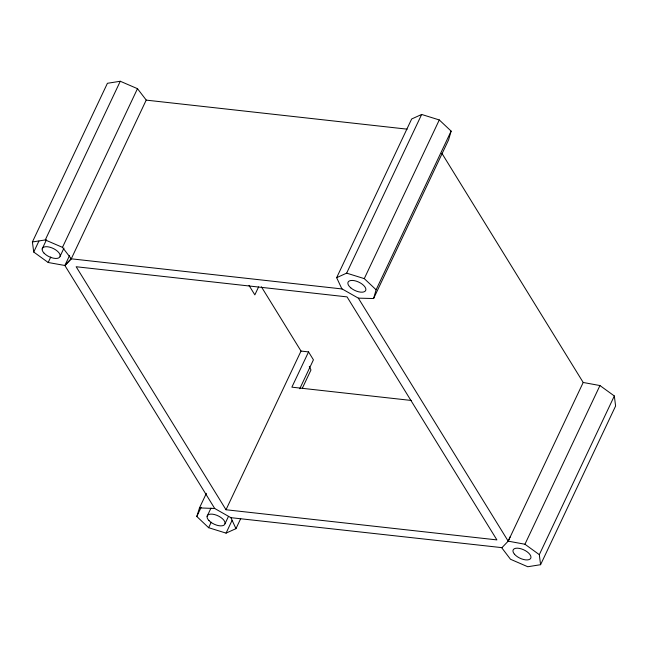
<?xml version="1.0" encoding="UTF-8"?>
<svg xmlns="http://www.w3.org/2000/svg" width="648" height="648" viewBox="0 0 648 648"><rect width="100%" height="100%" fill="white"/><g stroke="black" fill="none" stroke-linecap="round" stroke-linejoin="round"><path stroke-width="0.97" d="M373.596 298.534L376.115 289.786L451.13 131.099L439.287 119.945L421.654 114.461L411.658 118.989L336.652 277.676L341.852 288.797L358.344 298.145L373.596 298.534L448.602 139.855L451.13 131.099M240.708 518.627L235.969 528.655L226.063 533.118L208.632 527.699L196.806 516.48L199.487 507.911L206.388 493.314M583.2 382.474L508.194 541.161L501.787 547.827L510.486 559.256L527.764 566.741L540.586 564.7L615.6 406.013L614.328 395.969L599.951 385.552L583.2 382.474L441.855 153.252M540.586 564.7L539.314 554.656L524.945 544.239L508.194 541.161L510.284 536.585M501.917 547.641L230.891 517.671L214.723 508.494L64.873 265.486L48.179 262.497L33.728 252.031L32.4 241.971L107.414 83.292L120.277 81.259L137.481 88.671L146.278 100.132L407.147 129.163M33.728 252.031L38.904 241.088M32.4 241.971L45.263 239.938L120.277 81.259M42.193 248.864L46.502 239.744M48.179 262.497L50.771 257.021M342.168 288.968L71.272 258.811L62.475 247.358L137.481 88.671M60.11 256.276L63.99 248.063M146.237 100.059L71.272 258.811L64.873 265.486L69.611 255.45M258.593 286.934L254.842 294.864L249.01 285.412M196.806 516.48L201.115 507.36M207.109 516.294L210.989 508.081M208.632 527.699L211.216 522.223M226.006 509.749L76.156 266.741L347.053 296.889L496.903 539.905L226.006 509.749L301.02 351.062L261.428 286.853M225.034 523.697L228.485 516.399M301.02 351.062L308.545 351.905L291.875 387.164L411.269 400.456M336.652 277.676L346.639 273.14L421.654 114.461M226.063 533.118L232.097 520.344M299.749 388.76L313.43 359.826L308.545 351.905M302.357 388.209L310.975 369.968L309.29 366.306M376.115 289.786L364.273 278.624L439.287 119.945M524.945 544.239L599.951 385.552M539.314 554.656L614.328 395.969M64.873 265.486L71.231 258.746M199.487 507.911L214.723 508.494M346.639 273.14L364.273 278.624M45.263 239.938L62.475 247.358M358.344 298.145L508.194 541.161M230.891 517.671L235.969 528.655M514.496 554.234A9.736 4.601 25.3 0 0 530.072 559.062A9.736 4.601 25.3 0 0 521.3 548.872A9.736 4.601 25.3 0 0 514.496 554.234M350.762 287.834A9.736 4.601 25.3 0 0 365.675 290.474A9.736 4.601 25.3 0 0 354.181 280.633A9.736 4.601 25.3 0 0 350.762 287.834M209.004 520.611A9.736 4.601 25.3 0 0 224.459 524.759A9.736 4.601 25.3 0 0 214.755 514.617A9.736 4.601 25.3 0 0 209.004 520.611M44.088 253.182A9.736 4.601 25.3 0 0 59.543 257.329A9.736 4.601 25.3 0 0 49.831 247.196A9.736 4.601 25.3 0 0 44.088 253.182"/></g></svg>
